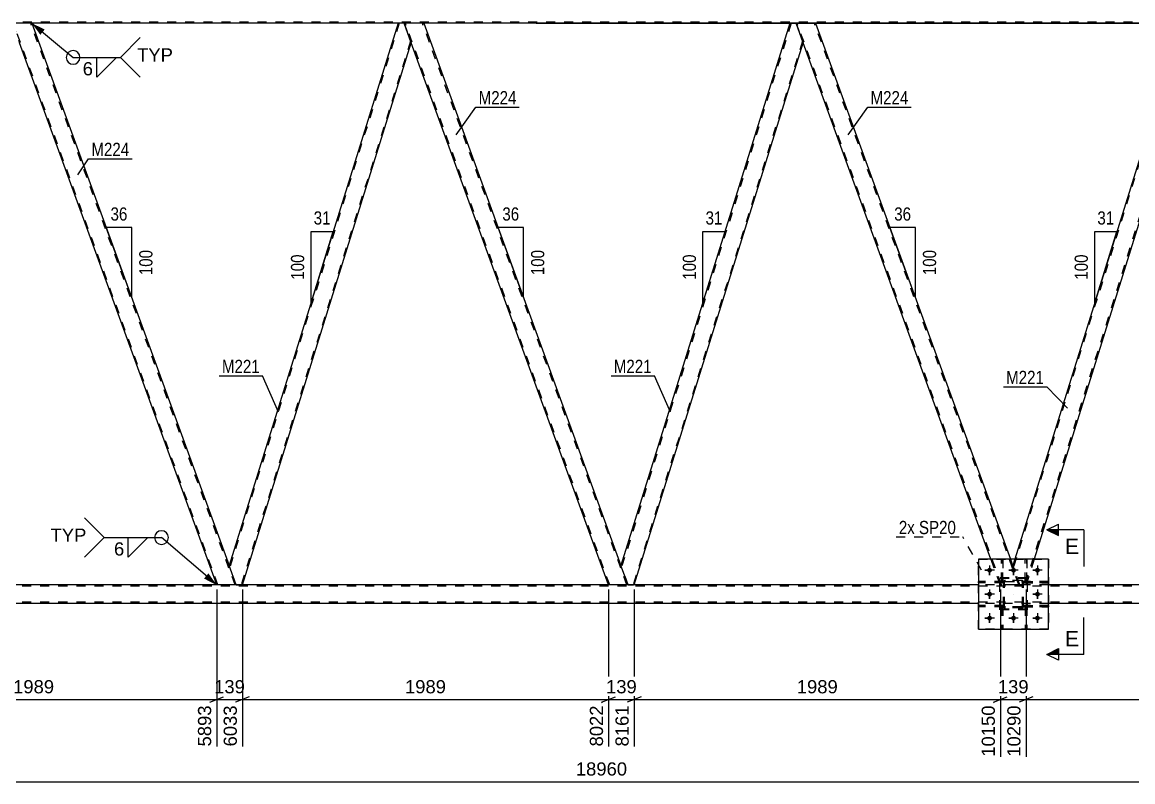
# Model space of a CAD drawing. Header units: millimetres. Extents: x -57 to 784, y -422 to 172.
# Drawn here: x 237.1 to 478.4, y -166.8 to -1.8 of the extents above; entities that cross this region are included whole.
import ezdxf

# ---------------------------------------------------------------- set-up
doc = ezdxf.new("R2010")
doc.units = ezdxf.units.MM
doc.linetypes.add('DXK_LINE_DOT2', pattern=[3.9198, 1.9599, -1.9599])
doc.linetypes.add('DXK_LINE_DOT3', pattern=[5.9187, 2.979, -0.9799, 0.9799, -0.9799])
doc.styles.add('Arial', font='ARIAL.TTF', dxfattribs={"height": 0.2})
doc.styles.add('Arial Narrow', font='ARIALN.TTF', dxfattribs={"height": 0.2})

# ---------------------------------------------------------------- blocks, each defined once
blk = doc.blocks.new('Part-122571766-3544 - 3505')
at = {"color": 7, "linetype": 'DXK_LINE_DOT2'}
for p, q in [((450.3, -123.24), (444.9, -123.24)), ((444.9, -123.24), (444.9, -123.56)), ((450.3, -123.56), (444.9, -123.56)), ((449.7, -123.56), (449.7, -123.24)), ((450.3, -123.56), (450.3, -123.24))]:
    blk.add_line(p, q, dxfattribs=at)
blk = doc.blocks.new('Part-122571766-3508 - 3505')
at = {"color": 7, "linetype": 'DXK_LINE_DOT2'}
for p, q in [((460.1, -123.24), (454.7, -123.24)), ((454.7, -123.24), (454.7, -123.56)), ((454.7, -123.56), (460.1, -123.56)), ((455.3, -123.56), (455.3, -123.24)), ((460.1, -123.56), (460.1, -123.24))]:
    blk.add_line(p, q, dxfattribs=at)
blk = doc.blocks.new('Part-122571766-3509 - 3505')
at = {"color": 7, "linetype": 'DXK_LINE_DOT2'}
for p, q in [((450.59, -123.04), (450.78, -123)), ((450.78, -123), (450.59, -123.04)), ((454.22, -123), (450.78, -123)), ((454.22, -123), (454.4, -123.04)), ((454.4, -123.04), (454.22, -123)), ((450.3, -123.48), (450.33, -123.3)), ((450.33, -123.3), (450.3, -123.48)), ((450.3, -128.52), (450.3, -123.48)), ((450.54, -123.48), (450.55, -123.39)), ((450.54, -128.52), (450.54, -123.48)), ((450.55, -123.39), (450.61, -123.31)), ((450.61, -123.31), (450.68, -123.26)), ((450.68, -123.26), (450.78, -123.24)), ((450.78, -123.24), (454.22, -123.24)), ((454.22, -123.24), (454.31, -123.26)), ((454.31, -123.26), (454.39, -123.31)), ((454.39, -123.31), (454.44, -123.39)), ((454.44, -123.39), (454.46, -123.48)), ((454.46, -128.52), (454.46, -123.48)), ((454.66, -123.3), (454.7, -123.48)), ((454.7, -123.48), (454.66, -123.3)), ((454.7, -128.52), (454.7, -123.48)), ((450.33, -128.7), (450.3, -128.52)), ((450.3, -128.52), (450.33, -128.7)), ((450.55, -128.61), (450.54, -128.52)), ((450.61, -128.69), (450.55, -128.61)), ((450.78, -129), (450.59, -128.96)), ((450.59, -128.96), (450.78, -129)), ((450.68, -128.74), (450.61, -128.69)), ((450.78, -128.76), (450.68, -128.74)), ((454.22, -128.76), (450.78, -128.76)), ((454.22, -129), (450.78, -129)), ((454.31, -128.74), (454.22, -128.76)), ((454.4, -128.96), (454.22, -129)), ((454.22, -129), (454.4, -128.96)), ((454.39, -128.69), (454.31, -128.74)), ((454.44, -128.61), (454.39, -128.69)), ((454.46, -128.52), (454.44, -128.61)), ((454.7, -128.52), (454.66, -128.7)), ((454.66, -128.7), (454.7, -128.52))]:
    blk.add_line(p, q, dxfattribs=at)
at = {"color": 7, "linetype": 'DXK_LINE_DOT3'}
blk.add_line((452.5, -126), (452.5, -126), dxfattribs=at)
at = {"color": 7, "linetype": 'DXK_LINE_DOT2'}
for centre, start, end in [((450.78, -123.48), 112.5, 157.5), ((450.78, -123.48), 112.5, 157.5), ((454.22, -123.48), 22.5, 67.5), ((454.22, -123.48), 22.5, 67.5), ((450.78, -128.52), 202.5, 247.5), ((450.78, -128.52), 202.5, 247.5), ((454.22, -128.52), 292.5, 337.5), ((454.22, -128.52), 292.5, 337.5)]:
    blk.add_arc(centre, 0.48, start, end, dxfattribs=at)
blk = doc.blocks.new('Part-122571766-3510 - 3505')
at = {"color": 7, "linetype": 'DXK_LINE_DOT2'}
for p, q in [((455.37, -128.76), (455.05, -128.76)), ((455.05, -128.76), (455.05, -133.6)), ((455.05, -129.36), (455.37, -129.36)), ((455.37, -128.76), (455.37, -133.6)), ((455.05, -133.6), (455.37, -133.6))]:
    blk.add_line(p, q, dxfattribs=at)
blk = doc.blocks.new('Part-122571766-3586 - 3505')
at = {"color": 7, "linetype": 'DXK_LINE_DOT2'}
for p, q in [((444.9, -133.6), (444.9, -118.4)), ((444.9, -118.4), (460.1, -118.4)), ((460.1, -118.4), (460.1, -133.6)), ((460.1, -133.6), (444.9, -133.6))]:
    blk.add_line(p, q, dxfattribs=at)
blk = doc.blocks.new('Part-122571766-3511 - 3505')
at = {"color": 7, "linetype": 'DXK_LINE_DOT2'}
for p, q in [((450.17, -128.76), (449.85, -128.76)), ((449.85, -128.76), (449.85, -133.6)), ((449.85, -129.36), (450.17, -129.36)), ((450.17, -128.76), (450.17, -133.6)), ((449.85, -133.6), (450.17, -133.6))]:
    blk.add_line(p, q, dxfattribs=at)
blk = doc.blocks.new('Part-122571766-3528 - 3505')
at = {"color": 7, "linetype": 'DXK_LINE_DOT2'}
for p, q in [((455.05, -123.24), (455.05, -118.4)), ((455.05, -118.4), (455.37, -118.4)), ((455.37, -118.4), (455.37, -123.24)), ((455.05, -122.64), (455.37, -122.64)), ((455.37, -123.24), (455.05, -123.24))]:
    blk.add_line(p, q, dxfattribs=at)
blk = doc.blocks.new('Part-122571766-3673 - 3505')
at = {"color": 7, "linetype": 'DXK_LINE_DOT2'}
for p, q in [((450.59, -123.04), (450.78, -123)), ((450.78, -123), (450.59, -123.04)), ((454.22, -123), (450.78, -123)), ((454.22, -123), (454.4, -123.04)), ((454.4, -123.04), (454.22, -123)), ((450.3, -123.48), (450.33, -123.3)), ((450.33, -123.3), (450.3, -123.48)), ((450.3, -128.52), (450.3, -123.48)), ((450.54, -123.48), (450.55, -123.39)), ((450.54, -128.52), (450.54, -123.48)), ((450.55, -123.39), (450.61, -123.31)), ((450.61, -123.31), (450.68, -123.26)), ((450.68, -123.26), (450.78, -123.24)), ((450.78, -123.24), (454.22, -123.24)), ((454.22, -123.24), (454.31, -123.26)), ((454.31, -123.26), (454.39, -123.31)), ((454.39, -123.31), (454.44, -123.39)), ((454.44, -123.39), (454.46, -123.48)), ((454.46, -128.52), (454.46, -123.48)), ((454.66, -123.3), (454.7, -123.48)), ((454.7, -123.48), (454.66, -123.3)), ((454.7, -128.52), (454.7, -123.48)), ((450.33, -128.7), (450.3, -128.52)), ((450.3, -128.52), (450.33, -128.7)), ((450.55, -128.61), (450.54, -128.52)), ((450.61, -128.69), (450.55, -128.61)), ((450.78, -129), (450.59, -128.96)), ((450.59, -128.96), (450.78, -129)), ((450.68, -128.74), (450.61, -128.69)), ((450.78, -128.76), (450.68, -128.74)), ((454.22, -128.76), (450.78, -128.76)), ((454.22, -129), (450.78, -129)), ((454.31, -128.74), (454.22, -128.76)), ((454.4, -128.96), (454.22, -129)), ((454.22, -129), (454.4, -128.96)), ((454.39, -128.69), (454.31, -128.74)), ((454.44, -128.61), (454.39, -128.69)), ((454.46, -128.52), (454.44, -128.61)), ((454.7, -128.52), (454.66, -128.7)), ((454.66, -128.7), (454.7, -128.52))]:
    blk.add_line(p, q, dxfattribs=at)
at = {"color": 7, "linetype": 'DXK_LINE_DOT3'}
blk.add_line((452.5, -126), (452.5, -126), dxfattribs=at)
at = {"color": 7, "linetype": 'DXK_LINE_DOT2'}
for centre, start, end in [((450.78, -123.48), 112.5, 157.5), ((450.78, -123.48), 112.5, 157.5), ((454.22, -123.48), 22.5, 67.5), ((454.22, -123.48), 22.5, 67.5), ((450.78, -128.52), 202.5, 247.5), ((450.78, -128.52), 202.5, 247.5), ((454.22, -128.52), 292.5, 337.5), ((454.22, -128.52), 292.5, 337.5)]:
    blk.add_arc(centre, 0.48, start, end, dxfattribs=at)
blk = doc.blocks.new('Part-122571766-3529 - 3505')
at = {"color": 7, "linetype": 'DXK_LINE_DOT2'}
for p, q in [((449.85, -123.24), (449.85, -118.4)), ((449.85, -118.4), (450.17, -118.4)), ((450.17, -118.4), (450.17, -123.24)), ((449.85, -122.64), (450.17, -122.64)), ((450.17, -123.24), (449.85, -123.24))]:
    blk.add_line(p, q, dxfattribs=at)
blk = doc.blocks.new('Part-122571766-3530 - 3505')
at = {"color": 7, "linetype": 'DXK_LINE_DOT2'}
for p, q in [((450.3, -128.44), (444.9, -128.44)), ((444.9, -128.44), (444.9, -128.76)), ((450.3, -128.76), (444.9, -128.76)), ((449.7, -128.76), (449.7, -128.44)), ((450.3, -128.76), (450.3, -128.44))]:
    blk.add_line(p, q, dxfattribs=at)
blk = doc.blocks.new('Part-122571766-3677 - 3505')
at = {"color": 7, "linetype": 'DXK_LINE_DOT2'}
for p, q in [((454.7, -128.76), (454.7, -128.44)), ((454.7, -128.44), (460.1, -128.44)), ((460.1, -128.76), (454.7, -128.76)), ((455.3, -128.76), (455.3, -128.44)), ((460.1, -128.44), (460.1, -128.76))]:
    blk.add_line(p, q, dxfattribs=at)
blk = doc.blocks.new('Part-122571766-3533 - 3505')
at = {"color": 7, "linetype": 'DXK_LINE_DOT2'}
for p, q in [((460.1, -128.44), (454.7, -128.44)), ((454.7, -128.44), (454.7, -128.76)), ((454.7, -128.76), (460.1, -128.76)), ((455.3, -128.76), (455.3, -128.44)), ((460.1, -128.76), (460.1, -128.44))]:
    blk.add_line(p, q, dxfattribs=at)
blk = doc.blocks.new('Part-122571766-3539 - 3505')
at = {"color": 7, "linetype": 'DXK_LINE_DOT2'}
for p, q in [((450.3, -128.44), (444.9, -128.44)), ((444.9, -128.76), (444.9, -128.44)), ((450.3, -128.76), (444.9, -128.76)), ((449.7, -128.76), (449.7, -128.44)), ((450.3, -128.44), (450.3, -128.76))]:
    blk.add_line(p, q, dxfattribs=at)
blk = doc.blocks.new('Part-122571766-3602 - 3505')
at = {"color": 7, "linetype": 'DXK_LINE_DOT2'}
for p, q in [((455.5, -122.6), (449.5, -122.6)), ((449.5, -129.4), (449.5, -122.6)), ((455.5, -129.4), (455.5, -122.6)), ((455.5, -129.4), (449.5, -129.4))]:
    blk.add_line(p, q, dxfattribs=at)
blk = doc.blocks.new('Part-122571766-3979 - 3505')
at = {"color": 7, "linetype": 'DXK_LINE_DOT2'}
for p, q in [((717.3, -124.24), (43.63, -124.24)), ((284.95, -124), (279.37, -124)), ((370.08, -124), (364.51, -124)), ((460.1, -124), (444.9, -124)), ((717.3, -127.76), (43.63, -127.76)), ((460.1, -128), (444.9, -128))]:
    blk.add_line(p, q, dxfattribs=at)
at = {"color": 2, "linetype": 'Continuous'}
for p, q in [((279.37, -124), (204.69, -124)), ((364.51, -124), (284.95, -124)), ((444.9, -124), (370.08, -124)), ((534.77, -124), (460.1, -124)), ((444.9, -128), (204.69, -128)), ((615.16, -128), (460.1, -128))]:
    blk.add_line(p, q, dxfattribs=at)
blk = doc.blocks.new('Part-122571766-3667 - 3505')
at = {"color": 2, "linetype": 'Continuous'}
for p, q in [((409.49, -2), (405.24, -2)), ((409.49, -2), (451.86, -118.4)), ((447.6, -118.4), (406.78, -6.25))]:
    blk.add_line(p, q, dxfattribs=at)
at = {"color": 7, "linetype": 'DXK_LINE_DOT2'}
for p, q in [((405.24, -2), (406.78, -6.25)), ((449.89, -124), (405.49, -2)), ((405.49, -2), (405.51, -2)), ((453.64, -124), (409.24, -2)), ((449.64, -124), (447.6, -118.4)), ((453.9, -124), (451.86, -118.4)), ((453.9, -124), (449.64, -124))]:
    blk.add_line(p, q, dxfattribs=at)
blk = doc.blocks.new('Part-122571766-3603 - 3505')
at = {"color": 7, "linetype": 'DXK_LINE_DOT2'}
for p, q in [((455.5, -122.46), (449.5, -122.46)), ((449.5, -129.26), (449.5, -122.46)), ((455.5, -129.26), (455.5, -122.46)), ((455.5, -129.26), (449.5, -129.26))]:
    blk.add_line(p, q, dxfattribs=at)
blk = doc.blocks.new('Part-122571766-3555 - 3505')
at = {"color": 2, "linetype": 'Continuous'}
for p, q in [((444.9, -118.4), (444.9, -133.6)), ((460.1, -118.4), (444.9, -118.4)), ((460.1, -133.6), (460.1, -118.4)), ((444.9, -133.6), (460.1, -133.6))]:
    blk.add_line(p, q, dxfattribs=at)
blk = doc.blocks.new('Part-122571766-3662 - 3505')
at = {"color": 2, "linetype": 'Continuous'}
for p, q in [((239.22, -2), (234.97, -2)), ((239.22, -2), (282.08, -119.75)), ((279.37, -124), (236.51, -6.25)), ((283.59, -124), (279.37, -124)), ((283.63, -124), (283.59, -124))]:
    blk.add_line(p, q, dxfattribs=at)
at = {"color": 7, "linetype": 'DXK_LINE_DOT2'}
for p, q in [((234.97, -2), (236.51, -6.25)), ((279.63, -124), (235.22, -2)), ((235.22, -2), (235.24, -2)), ((283.37, -124), (238.97, -2)), ((283.63, -124), (282.08, -119.75)), ((279.63, -124), (279.65, -124))]:
    blk.add_line(p, q, dxfattribs=at)
blk = doc.blocks.new('Part-122571766-3674 - 3505')
at = {"color": 7, "linetype": 'DXK_LINE_DOT2'}
for p, q in [((455.05, -128.76), (455.37, -128.76)), ((455.05, -128.76), (455.05, -133.6)), ((455.05, -129.36), (455.37, -129.36)), ((455.37, -128.76), (455.37, -133.6)), ((455.37, -133.6), (455.05, -133.6))]:
    blk.add_line(p, q, dxfattribs=at)
blk = doc.blocks.new('Part-122571766-3676 - 3505')
at = {"color": 7, "linetype": 'DXK_LINE_DOT2'}
for p, q in [((450.3, -123.24), (444.9, -123.24)), ((444.9, -123.56), (444.9, -123.24)), ((450.3, -123.56), (444.9, -123.56)), ((449.7, -123.56), (449.7, -123.24)), ((450.3, -123.24), (450.3, -123.56))]:
    blk.add_line(p, q, dxfattribs=at)
blk = doc.blocks.new('Part-122571766-3678 - 3505')
at = {"color": 7, "linetype": 'DXK_LINE_DOT2'}
for p, q in [((454.7, -123.56), (454.7, -123.24)), ((454.7, -123.24), (460.1, -123.24)), ((460.1, -123.56), (454.7, -123.56)), ((455.3, -123.56), (455.3, -123.24)), ((460.1, -123.24), (460.1, -123.56))]:
    blk.add_line(p, q, dxfattribs=at)
blk = doc.blocks.new('Part-122571766-3681 - 3505')
at = {"color": 7, "linetype": 'DXK_LINE_DOT2'}
for p, q in [((449.85, -128.76), (450.17, -128.76)), ((449.85, -128.76), (449.85, -133.6)), ((449.85, -129.36), (450.17, -129.36)), ((450.17, -128.76), (450.17, -133.6)), ((450.17, -133.6), (449.85, -133.6))]:
    blk.add_line(p, q, dxfattribs=at)
blk = doc.blocks.new('Part-122571766-3827 - 3505')
at = {"color": 2, "linetype": 'Continuous'}
for p, q in [((403.92, -2), (367.21, -119.75)), ((405.24, -2), (403.92, -2)), ((406.78, -6.25), (405.24, -2)), ((370.08, -124), (406.78, -6.25)), ((368.76, -124), (367.21, -119.75)), ((368.76, -124), (369.58, -124)), ((370.04, -124), (369.58, -124)), ((370.04, -124), (370.08, -124))]:
    blk.add_line(p, q, dxfattribs=at)
at = {"color": 7, "linetype": 'DXK_LINE_DOT2'}
for p, q in [((404.17, -2), (367.35, -120.12)), ((406.65, -5.88), (369.83, -124)), ((369.58, -124), (369.93, -124))]:
    blk.add_line(p, q, dxfattribs=at)
blk = doc.blocks.new('Part-122571766-3832 - 3505')
at = {"color": 7, "linetype": 'DXK_LINE_DOT2'}
for p, q in [((489.3, -2), (452.48, -120.12)), ((491.78, -5.88), (454.96, -124)), ((452.77, -118.4), (452.35, -119.75)), ((453.9, -124), (452.35, -119.75)), ((456.96, -118.4), (455.21, -124)), ((455.21, -124), (453.9, -124))]:
    blk.add_line(p, q, dxfattribs=at)
at = {"color": 2, "linetype": 'Continuous'}
for p, q in [((489.05, -2), (452.77, -118.4)), ((490.37, -2), (489.05, -2)), ((491.92, -6.25), (490.37, -2)), ((491.92, -6.25), (456.96, -118.4))]:
    blk.add_line(p, q, dxfattribs=at)
blk = doc.blocks.new('Part-122571766-3837 - 3505')
at = {"color": 2, "linetype": 'Continuous'}
for p, q in [((455.05, -118.4), (455.05, -118.4)), ((455.37, -118.4), (455.05, -118.4)), ((455.37, -118.4), (455.37, -118.4))]:
    blk.add_line(p, q, dxfattribs=at)
at = {"color": 7, "linetype": 'DXK_LINE_DOT2'}
for p, q in [((455.05, -123.24), (455.05, -118.4)), ((455.37, -123.24), (455.37, -118.4)), ((455.05, -122.64), (455.37, -122.64)), ((455.37, -123.24), (455.05, -123.24))]:
    blk.add_line(p, q, dxfattribs=at)
blk = doc.blocks.new('Part-122571766-3838 - 3505')
at = {"color": 2, "linetype": 'Continuous'}
for p, q in [((449.85, -118.4), (449.85, -118.4)), ((450.17, -118.4), (449.85, -118.4)), ((450.17, -118.4), (450.17, -118.4))]:
    blk.add_line(p, q, dxfattribs=at)
at = {"color": 7, "linetype": 'DXK_LINE_DOT2'}
for p, q in [((449.85, -123.24), (449.85, -118.4)), ((450.17, -123.24), (450.17, -118.4)), ((449.85, -122.64), (450.17, -122.64)), ((450.17, -123.24), (449.85, -123.24))]:
    blk.add_line(p, q, dxfattribs=at)
blk = doc.blocks.new('Part-122571766-3859 - 3505')
at = {"color": 2, "linetype": 'Continuous'}
for p, q in [((318.78, -2), (282.08, -119.75)), ((320.1, -2), (318.78, -2)), ((321.65, -6.25), (320.1, -2)), ((284.95, -124), (321.65, -6.25)), ((283.63, -124), (282.08, -119.75)), ((283.63, -124), (284.44, -124)), ((284.91, -124), (284.44, -124)), ((284.91, -124), (284.95, -124))]:
    blk.add_line(p, q, dxfattribs=at)
at = {"color": 7, "linetype": 'DXK_LINE_DOT2'}
for p, q in [((319.03, -2), (282.22, -120.12)), ((321.51, -5.88), (284.69, -124)), ((284.44, -124), (284.8, -124))]:
    blk.add_line(p, q, dxfattribs=at)
blk = doc.blocks.new('Part-122571766-3864 - 3505')
at = {"color": 2, "linetype": 'Continuous'}
for p, q in [((324.36, -2), (320.1, -2)), ((324.36, -2), (367.21, -119.75)), ((364.51, -124), (321.65, -6.25)), ((368.72, -124), (364.51, -124)), ((368.76, -124), (368.72, -124))]:
    blk.add_line(p, q, dxfattribs=at)
at = {"color": 7, "linetype": 'DXK_LINE_DOT2'}
for p, q in [((320.1, -2), (321.65, -6.25)), ((364.76, -124), (320.36, -2)), ((320.36, -2), (320.38, -2)), ((368.51, -124), (324.1, -2)), ((368.76, -124), (367.21, -119.75)), ((364.76, -124), (364.78, -124))]:
    blk.add_line(p, q, dxfattribs=at)
blk = doc.blocks.new('Part-122571766-3974 - 3505')
at = {"color": 7, "linetype": 'DXK_LINE_DOT2'}
for p, q in [((697.85, -1.76), (33.83, -1.76)), ((669.31, -2), (64.7, -2)), ((239.22, -2), (233.65, -2)), ((324.36, -2), (318.78, -2)), ((409.49, -2), (403.92, -2))]:
    blk.add_line(p, q, dxfattribs=at)
at = {"color": 2, "linetype": 'Continuous'}
for p, q in [((318.78, -2), (239.22, -2)), ((403.92, -2), (324.36, -2)), ((489.05, -2), (409.49, -2))]:
    blk.add_line(p, q, dxfattribs=at)
blk = doc.blocks.new('Bolt-122571766-3986 - 3505')
at = {"color": 1, "linetype": 'Continuous'}
for p, q in [((447.3, -119.76), (447.3, -120.45)), ((452.5, -119.76), (452.5, -120.45)), ((457.7, -119.76), (457.7, -120.45)), ((446.26, -120.8), (446.95, -120.8)), ((447.3, -121.84), (447.3, -121.15)), ((448.34, -120.8), (447.64, -120.8)), ((451.46, -120.8), (452.15, -120.8)), ((452.5, -121.84), (452.5, -121.15)), ((453.54, -120.8), (452.84, -120.8)), ((456.66, -120.8), (457.35, -120.8)), ((457.7, -121.84), (457.7, -121.15)), ((458.74, -120.8), (458.04, -120.8)), ((447.3, -124.96), (447.3, -125.65)), ((457.7, -124.96), (457.7, -125.65)), ((446.26, -126), (446.95, -126)), ((447.3, -127.04), (447.3, -126.35)), ((448.34, -126), (447.64, -126)), ((456.66, -126), (457.35, -126)), ((457.7, -127.04), (457.7, -126.35)), ((458.74, -126), (458.04, -126)), ((447.3, -130.16), (447.3, -130.85)), ((452.5, -130.16), (452.5, -130.85)), ((457.7, -130.16), (457.7, -130.85)), ((446.26, -131.2), (446.95, -131.2)), ((447.3, -132.24), (447.3, -131.55)), ((448.34, -131.2), (447.64, -131.2)), ((451.46, -131.2), (452.15, -131.2)), ((452.5, -132.24), (452.5, -131.55)), ((453.54, -131.2), (452.84, -131.2)), ((456.66, -131.2), (457.35, -131.2)), ((457.7, -132.24), (457.7, -131.55)), ((458.74, -131.2), (458.04, -131.2))]:
    blk.add_line(p, q, dxfattribs=at)
blk = doc.blocks.new('Bolt-122571766-4055 - 3505')
at = {"linetype": 'Continuous'}
for points in [[(447.82, -120.8, -1), (446.78, -120.8, -1)], [(453.02, -120.8, -1), (451.98, -120.8, -1)], [(458.22, -120.8, -1), (457.18, -120.8, -1)], [(447.82, -126, -1), (446.78, -126, -1)], [(458.22, -126, -1), (457.18, -126, -1)], [(447.82, -131.2, -1), (446.78, -131.2, -1)], [(453.02, -131.2, -1), (451.98, -131.2, -1)], [(458.22, -131.2, -1), (457.18, -131.2, -1)]]:
    blk.add_hatch(color=1, dxfattribs=at).paths.add_polyline_path(points)
at = {"color": 1, "linetype": 'Continuous'}
for p, q in [((447.3, -119.76), (447.3, -121.84)), ((452.5, -119.76), (452.5, -121.84)), ((457.7, -119.76), (457.7, -121.84)), ((448.34, -120.8), (446.26, -120.8)), ((453.54, -120.8), (451.46, -120.8)), ((458.74, -120.8), (456.66, -120.8)), ((447.3, -124.96), (447.3, -127.04)), ((457.7, -124.96), (457.7, -127.04)), ((448.34, -126), (446.26, -126)), ((458.74, -126), (456.66, -126)), ((447.3, -130.16), (447.3, -132.24)), ((452.5, -130.16), (452.5, -132.24)), ((457.7, -130.16), (457.7, -132.24)), ((448.34, -131.2), (446.26, -131.2)), ((453.54, -131.2), (451.46, -131.2)), ((458.74, -131.2), (456.66, -131.2))]:
    blk.add_line(p, q, dxfattribs=at)
blk = doc.blocks.new('AngleDimension-122571766-4146 - 3505')
at = {"color": 7, "linetype": 'Continuous'}
for p, q in [((429.12, -55.93), (425.64, -46.35)), ((431.18, -46.35), (425.64, -46.35)), ((431.18, -61.58), (425.64, -46.35)), ((431.18, -61.58), (431.18, -46.35))]:
    blk.add_line(p, q, dxfattribs=at)
at = {"color": 0}
for points in [[(430.83, -45.45), (430.83, -41.25), (425.98, -41.25), (425.98, -45.45)], [(436.28, -50.62), (432.08, -50.62), (432.08, -57.31), (436.28, -57.31)]]:
    blk.add_wipeout(points, dxfattribs=at)
at = {"color": 3, "style": 'Arial Narrow'}
blk.add_text('36', height=2.863, dxfattribs=at).set_placement((426.58, -44.85))
blk.add_text('100', height=2.863, rotation=90.0002, dxfattribs=at).set_placement((435.68, -56.71))
blk = doc.blocks.new('StraightDimension-122571766-4984 - 3505')
at = {"color": 7, "linetype": 'Continuous'}
for p, q in [((279.37, -125), (279.37, -159.08)), ((284.95, -125), (284.95, -159.08)), ((277.87, -149.49), (280.87, -148.29)), ((279.37, -148.89), (284.95, -148.89)), ((286.45, -148.29), (283.45, -149.49))]:
    blk.add_line(p, q, dxfattribs=at)
at = {"color": 0}
blk.add_wipeout([(286.09, -148.14), (286.09, -143.94), (278.22, -143.94), (278.22, -148.14)], dxfattribs=at)
at = {"color": 0, "linetype": 'Continuous'}
blk.add_wipeout([(284.35, -149.59), (280.15, -149.59), (280.15, -159.68), (284.35, -159.68)], dxfattribs=at)
at = {"color": 3, "style": 'Arial'}
blk.add_text('139', height=2.865, dxfattribs=at).set_placement((278.82, -147.54))
at = {"color": 3, "linetype": 'Continuous', "style": 'Arial'}
blk.add_text('6033', height=2.865, rotation=90.0002, dxfattribs=at).set_placement((283.75, -159.08))
blk = doc.blocks.new('StraightDimension-122571766-5076 - 3505')
at = {"color": 7, "linetype": 'Continuous'}
for p, q in [((284.95, -125), (284.95, -159.08)), ((364.51, -125), (364.51, -159.08)), ((286.45, -148.29), (283.45, -149.49)), ((284.95, -148.89), (364.51, -148.89)), ((363.01, -149.49), (366.01, -148.29))]:
    blk.add_line(p, q, dxfattribs=at)
at = {"color": 0}
blk.add_wipeout([(329.77, -148.14), (329.77, -143.94), (319.68, -143.94), (319.68, -148.14)], dxfattribs=at)
at = {"color": 0, "linetype": 'Continuous'}
blk.add_wipeout([(363.91, -149.59), (359.71, -149.59), (359.71, -159.68), (363.91, -159.68)], dxfattribs=at)
at = {"color": 3, "style": 'Arial'}
blk.add_text('1989', height=2.865, dxfattribs=at).set_placement((320.28, -147.54))
at = {"color": 3, "linetype": 'Continuous', "style": 'Arial'}
blk.add_text('8022', height=2.865, rotation=90.0002, dxfattribs=at).set_placement((363.31, -159.08))
blk = doc.blocks.new('StraightDimension-122571766-5112 - 3505')
at = {"color": 7, "linetype": 'Continuous'}
for p, q in [((370.08, -125), (370.08, -159.08)), ((449.64, -125), (449.64, -161.31)), ((371.58, -148.29), (368.58, -149.49)), ((370.08, -148.89), (449.64, -148.89)), ((448.14, -149.49), (451.14, -148.29))]:
    blk.add_line(p, q, dxfattribs=at)
at = {"color": 0}
blk.add_wipeout([(414.91, -148.14), (414.91, -143.94), (404.81, -143.94), (404.81, -148.14)], dxfattribs=at)
at = {"color": 0, "linetype": 'Continuous'}
blk.add_wipeout([(449.04, -149.59), (444.84, -149.59), (444.84, -161.91), (449.04, -161.91)], dxfattribs=at)
at = {"color": 3, "style": 'Arial'}
blk.add_text('1989', height=2.865, dxfattribs=at).set_placement((405.41, -147.54))
at = {"color": 3, "linetype": 'Continuous', "style": 'Arial'}
blk.add_text('10150', height=2.865, rotation=90.0002, dxfattribs=at).set_placement((448.44, -161.31))
blk = doc.blocks.new('StraightDimension-122571766-5144 - 3505')
at = {"color": 7, "linetype": 'Continuous'}
for p, q in [((455.21, -125), (455.21, -161.31)), ((534.77, -125), (534.77, -161.31)), ((456.71, -148.29), (453.71, -149.49)), ((455.21, -148.89), (534.77, -148.89)), ((533.27, -149.49), (536.27, -148.29))]:
    blk.add_line(p, q, dxfattribs=at)
at = {"color": 0}
blk.add_wipeout([(500.04, -148.14), (500.04, -143.94), (489.95, -143.94), (489.95, -148.14)], dxfattribs=at)
at = {"color": 0, "linetype": 'Continuous'}
blk.add_wipeout([(534.17, -149.59), (529.97, -149.59), (529.97, -161.91), (534.17, -161.91)], dxfattribs=at)
at = {"color": 3, "style": 'Arial'}
blk.add_text('1989', height=2.865, dxfattribs=at).set_placement((490.55, -147.54))
at = {"color": 3, "linetype": 'Continuous', "style": 'Arial'}
blk.add_text('12279', height=2.865, rotation=90.0002, dxfattribs=at).set_placement((533.57, -161.31))
blk = doc.blocks.new('StraightDimension-122571766-4899 - 3505')
at = {"color": 7, "linetype": 'Continuous'}
blk.add_line((-0.64, -166.75), (726.56, -166.75), dxfattribs=at)
at = {"color": 0}
blk.add_wipeout([(369.12, -166), (369.12, -161.8), (356.8, -161.8), (356.8, -166)], dxfattribs=at)
at = {"color": 3, "style": 'Arial'}
blk.add_text('18960', height=2.865, dxfattribs=at).set_placement((357.4, -165.4))
blk = doc.blocks.new('StraightDimension-122571766-5004 - 3505')
at = {"color": 7, "linetype": 'Continuous'}
for p, q in [((199.81, -125), (199.81, -159.08)), ((279.37, -125), (279.37, -159.08)), ((201.31, -148.29), (198.31, -149.49)), ((199.81, -148.89), (279.37, -148.89)), ((277.87, -149.49), (280.87, -148.29))]:
    blk.add_line(p, q, dxfattribs=at)
at = {"color": 0}
blk.add_wipeout([(244.64, -148.14), (244.64, -143.94), (234.54, -143.94), (234.54, -148.14)], dxfattribs=at)
at = {"color": 0, "linetype": 'Continuous'}
blk.add_wipeout([(278.77, -149.59), (274.57, -149.59), (274.57, -159.68), (278.77, -159.68)], dxfattribs=at)
at = {"color": 3, "style": 'Arial'}
blk.add_text('1989', height=2.865, dxfattribs=at).set_placement((235.14, -147.54))
at = {"color": 3, "linetype": 'Continuous', "style": 'Arial'}
blk.add_text('5893', height=2.865, rotation=90.0002, dxfattribs=at).set_placement((278.17, -159.08))
blk = doc.blocks.new('AngleDimension-122571766-4174 - 3505')
at = {"color": 7, "linetype": 'Continuous'}
for p, q in [((343.99, -55.93), (340.5, -46.35)), ((346.04, -46.35), (340.5, -46.35)), ((346.04, -61.58), (340.5, -46.35)), ((346.04, -61.58), (346.04, -46.35))]:
    blk.add_line(p, q, dxfattribs=at)
at = {"color": 0}
for points in [[(345.7, -45.45), (345.7, -41.25), (340.84, -41.25), (340.84, -45.45)], [(351.14, -50.62), (346.94, -50.62), (346.94, -57.31), (351.14, -57.31)]]:
    blk.add_wipeout(points, dxfattribs=at)
at = {"color": 3, "style": 'Arial Narrow'}
blk.add_text('36', height=2.863, dxfattribs=at).set_placement((341.44, -44.85))
blk.add_text('100', height=2.863, rotation=90.0002, dxfattribs=at).set_placement((350.54, -56.71))
blk = doc.blocks.new('AngleDimension-122571766-4272 - 3505')
at = {"color": 7, "linetype": 'Continuous'}
for p, q in [((258.85, -55.93), (255.37, -46.35)), ((260.91, -46.35), (255.37, -46.35)), ((260.91, -61.58), (255.37, -46.35)), ((260.91, -61.58), (260.91, -46.35))]:
    blk.add_line(p, q, dxfattribs=at)
at = {"color": 0}
for points in [[(260.57, -45.45), (260.57, -41.25), (255.71, -41.25), (255.71, -45.45)], [(266.01, -50.62), (261.81, -50.62), (261.81, -57.31), (266.01, -57.31)]]:
    blk.add_wipeout(points, dxfattribs=at)
at = {"color": 3, "style": 'Arial Narrow'}
blk.add_text('36', height=2.863, dxfattribs=at).set_placement((256.31, -44.85))
blk.add_text('100', height=2.863, rotation=90.0002, dxfattribs=at).set_placement((265.41, -56.71))
blk = doc.blocks.new('StraightDimension-122571766-4402 - 3505')
at = {"color": 7, "linetype": 'Continuous'}
blk.add_line((348.81, -2), (664.53, -2), dxfattribs=at)
blk = doc.blocks.new('StraightDimension-122571766-5096 - 3505')
at = {"color": 7, "linetype": 'Continuous'}
for p, q in [((364.51, -125), (364.51, -159.08)), ((370.08, -125), (370.08, -159.08)), ((363.01, -149.49), (366.01, -148.29)), ((364.51, -148.89), (370.08, -148.89)), ((371.58, -148.29), (368.58, -149.49))]:
    blk.add_line(p, q, dxfattribs=at)
at = {"color": 0}
blk.add_wipeout([(371.23, -148.14), (371.23, -143.94), (363.36, -143.94), (363.36, -148.14)], dxfattribs=at)
at = {"color": 0, "linetype": 'Continuous'}
blk.add_wipeout([(369.48, -149.59), (365.28, -149.59), (365.28, -159.68), (369.48, -159.68)], dxfattribs=at)
at = {"color": 3, "style": 'Arial'}
blk.add_text('139', height=2.865, dxfattribs=at).set_placement((363.96, -147.54))
at = {"color": 3, "linetype": 'Continuous', "style": 'Arial'}
blk.add_text('8161', height=2.865, rotation=90.0002, dxfattribs=at).set_placement((368.88, -159.08))
blk = doc.blocks.new('StraightDimension-122571766-5128 - 3505')
at = {"color": 7, "linetype": 'Continuous'}
for p, q in [((449.64, -125), (449.64, -161.31)), ((455.21, -125), (455.21, -161.31)), ((448.14, -149.49), (451.14, -148.29)), ((449.64, -148.89), (455.21, -148.89)), ((456.71, -148.29), (453.71, -149.49))]:
    blk.add_line(p, q, dxfattribs=at)
at = {"color": 0}
blk.add_wipeout([(456.36, -148.14), (456.36, -143.94), (448.49, -143.94), (448.49, -148.14)], dxfattribs=at)
at = {"color": 0, "linetype": 'Continuous'}
blk.add_wipeout([(454.61, -149.59), (450.41, -149.59), (450.41, -161.91), (454.61, -161.91)], dxfattribs=at)
at = {"color": 3, "style": 'Arial'}
blk.add_text('139', height=2.865, dxfattribs=at).set_placement((449.09, -147.54))
at = {"color": 3, "linetype": 'Continuous', "style": 'Arial'}
blk.add_text('10290', height=2.865, rotation=90.0002, dxfattribs=at).set_placement((454.01, -161.31))
blk = doc.blocks.new('AngleDimension-122571766-11356 - 3505')
at = {"color": 7, "linetype": 'Continuous'}
for p, q in [((299.87, -47.21), (304.69, -47.21)), ((299.87, -62.68), (304.69, -47.21)), ((299.87, -62.68), (299.87, -47.21)), ((300.08, -61.99), (299.87, -62.68))]:
    blk.add_line(p, q, dxfattribs=at)
at = {"color": 0}
for points in [[(304.71, -46.31), (304.71, -42.11), (299.85, -42.11), (299.85, -46.31)], [(298.97, -51.6), (294.77, -51.6), (294.77, -58.29), (298.97, -58.29)]]:
    blk.add_wipeout(points, dxfattribs=at)
at = {"color": 3, "style": 'Arial Narrow'}
blk.add_text('31', height=2.863, dxfattribs=at).set_placement((300.45, -45.71))
blk.add_text('100', height=2.863, rotation=90.0002, dxfattribs=at).set_placement((298.37, -57.69))
blk = doc.blocks.new('AngleDimension-122571766-11370 - 3505')
at = {"color": 7, "linetype": 'Continuous'}
for p, q in [((385, -47.21), (389.83, -47.21)), ((385, -62.68), (389.83, -47.21)), ((385, -62.68), (385, -47.21)), ((385.22, -61.99), (385, -62.68))]:
    blk.add_line(p, q, dxfattribs=at)
at = {"color": 0}
for points in [[(389.84, -46.31), (389.84, -42.11), (384.99, -42.11), (384.99, -46.31)], [(384.1, -51.6), (379.9, -51.6), (379.9, -58.29), (384.1, -58.29)]]:
    blk.add_wipeout(points, dxfattribs=at)
at = {"color": 3, "style": 'Arial Narrow'}
blk.add_text('31', height=2.863, dxfattribs=at).set_placement((385.59, -45.71))
blk.add_text('100', height=2.863, rotation=90.0002, dxfattribs=at).set_placement((383.5, -57.69))
blk = doc.blocks.new('AngleDimension-122571766-11384 - 3505')
at = {"color": 7, "linetype": 'Continuous'}
for p, q in [((470.14, -47.21), (474.96, -47.21)), ((470.14, -62.68), (474.96, -47.21)), ((470.14, -62.68), (470.14, -47.21)), ((470.35, -61.99), (470.14, -62.68))]:
    blk.add_line(p, q, dxfattribs=at)
at = {"color": 0}
for points in [[(474.98, -46.31), (474.98, -42.11), (470.12, -42.11), (470.12, -46.31)], [(469.24, -51.6), (465.04, -51.6), (465.04, -58.29), (469.24, -58.29)]]:
    blk.add_wipeout(points, dxfattribs=at)
at = {"color": 3, "style": 'Arial Narrow'}
blk.add_text('31', height=2.863, dxfattribs=at).set_placement((470.72, -45.71))
blk.add_text('100', height=2.863, rotation=90.0002, dxfattribs=at).set_placement((468.64, -57.69))
blk = doc.blocks.new('Mark-122571766-3663 - 3505')
at = {"color": 0}
blk.add_wipeout([(429.65, -19.59), (429.65, -16.59), (421.43, -16.59), (421.43, -19.59)], dxfattribs=at)
blk.add_wipeout([(429.65, -19.59), (429.65, -16.59), (421.43, -16.59), (421.43, -19.59)], dxfattribs=at)
at = {"color": 30, "linetype": 'Continuous'}
for p, q in [((416.56, -26.25), (420.83, -20.19)), ((420.83, -20.19), (430.25, -20.19))]:
    blk.add_line(p, q, dxfattribs=at)
at = {"color": 3, "style": 'Arial Narrow'}
blk.add_text('M224', height=2.863, dxfattribs=at).set_placement((421.43, -19.59))
blk = doc.blocks.new('Mark-122571766-3658 - 3505')
at = {"color": 0}
blk.add_wipeout([(260.38, -30.81), (260.38, -27.81), (252.15, -27.81), (252.15, -30.81)], dxfattribs=at)
blk.add_wipeout([(260.38, -30.81), (260.38, -27.81), (252.15, -27.81), (252.15, -30.81)], dxfattribs=at)
at = {"color": 30, "linetype": 'Continuous'}
for p, q in [((249.19, -34.9), (251.55, -31.41)), ((251.55, -31.41), (260.98, -31.41))]:
    blk.add_line(p, q, dxfattribs=at)
at = {"color": 3, "style": 'Arial Narrow'}
blk.add_text('M224', height=2.863, dxfattribs=at).set_placement((252.15, -30.81))
blk = doc.blocks.new('SectionMark-122571766-5327 - 3505')
at = {"linetype": 'Continuous'}
for points in [[(462.25, -112.02), (462.25, -113.27), (459.75, -112.02)], [(462.25, -137.82), (462.25, -139.07), (459.75, -139.07)]]:
    blk.add_hatch(color=6, dxfattribs=at).paths.add_polyline_path(points)
at = {"color": 6, "linetype": 'Continuous'}
for p, q in [((459.75, -112.02), (462.25, -110.77)), ((462.25, -113.27), (462.25, -110.77)), ((467.75, -112.02), (459.75, -112.02)), ((459.75, -112.02), (462.25, -113.27)), ((459.75, -139.07), (462.25, -137.82)), ((467.75, -139.07), (459.75, -139.07)), ((462.25, -140.32), (459.75, -139.07)), ((462.25, -137.82), (462.25, -140.32))]:
    blk.add_line(p, q, dxfattribs=at)
at = {"color": 0, "linetype": 'Continuous'}
for points in [[(466.75, -117.27), (466.75, -113.77), (463.64, -113.77), (463.64, -117.27)], [(466.75, -137.32), (466.75, -133.82), (463.64, -133.82), (463.64, -137.32)]]:
    blk.add_wipeout(points, dxfattribs=at)
at = {"color": 6, "linetype": 'Continuous'}
for p, q in [((467.75, -112.02), (467.75, -120.02)), ((467.75, -139.07), (467.75, -131.07))]:
    blk.add_line(p, q, dxfattribs=at)
at = {"color": 3, "linetype": 'Continuous', "style": 'Arial'}
for p in [(463.64, -117.27), (463.64, -137.32)]:
    blk.add_text('E', height=3.34, dxfattribs=at).set_placement(p)
blk = doc.blocks.new('Mark-122571766-3823 - 3505')
at = {"color": 0}
blk.add_wipeout([(373.87, -77.96), (373.87, -74.96), (365.65, -74.96), (365.65, -77.96)], dxfattribs=at)
blk.add_wipeout([(373.87, -77.96), (373.87, -74.96), (365.65, -74.96), (365.65, -77.96)], dxfattribs=at)
at = {"color": 30, "linetype": 'Continuous'}
for p in [(365.05, -78.56), (377.95, -86.48)]:
    blk.add_line(p, (374.47, -78.56), dxfattribs=at)
at = {"color": 3, "style": 'Arial Narrow'}
blk.add_text('M221', height=2.863, dxfattribs=at).set_placement((365.65, -77.96))
blk = doc.blocks.new('Mark-122571766-3828 - 3505')
at = {"color": 0}
blk.add_wipeout([(459.12, -80.35), (459.12, -77.35), (450.89, -77.35), (450.89, -80.35)], dxfattribs=at)
blk.add_wipeout([(459.12, -80.35), (459.12, -77.35), (450.89, -77.35), (450.89, -80.35)], dxfattribs=at)
at = {"color": 30, "linetype": 'Continuous'}
for p in [(450.29, -80.95), (464.26, -85.59)]:
    blk.add_line(p, (459.72, -80.95), dxfattribs=at)
at = {"color": 3, "style": 'Arial Narrow'}
blk.add_text('M221', height=2.863, dxfattribs=at).set_placement((450.89, -80.35))
blk = doc.blocks.new('Mark-122571766-3855 - 3505')
at = {"color": 0}
blk.add_wipeout([(288.74, -77.96), (288.74, -74.96), (280.51, -74.96), (280.51, -77.96)], dxfattribs=at)
blk.add_wipeout([(288.74, -77.96), (288.74, -74.96), (280.51, -74.96), (280.51, -77.96)], dxfattribs=at)
at = {"color": 30, "linetype": 'Continuous'}
for p in [(279.91, -78.56), (292.81, -86.48)]:
    blk.add_line(p, (289.34, -78.56), dxfattribs=at)
at = {"color": 3, "style": 'Arial Narrow'}
blk.add_text('M221', height=2.863, dxfattribs=at).set_placement((280.51, -77.96))
blk = doc.blocks.new('Mark-122571766-3860 - 3505')
at = {"color": 0}
blk.add_wipeout([(344.51, -19.59), (344.51, -16.59), (336.29, -16.59), (336.29, -19.59)], dxfattribs=at)
blk.add_wipeout([(344.51, -19.59), (344.51, -16.59), (336.29, -16.59), (336.29, -19.59)], dxfattribs=at)
at = {"color": 30, "linetype": 'Continuous'}
for p, q in [((331.42, -26.25), (335.69, -20.19)), ((335.69, -20.19), (345.11, -20.19))]:
    blk.add_line(p, q, dxfattribs=at)
at = {"color": 3, "style": 'Arial Narrow'}
blk.add_text('M224', height=2.863, dxfattribs=at).set_placement((336.29, -19.59))
blk = doc.blocks.new('WeldMark-122571766-5356 - 3505')
at = {"linetype": 'Continuous'}
blk.add_hatch(color=30, dxfattribs=at).paths.add_polyline_path([(241.06, -4.49), (239.22, -2), (242.01, -3.33)])
at = {"color": 30, "linetype": 'Continuous'}
blk.add_line((239.22, -2), (248.16, -9.4), dxfattribs=at)
at = {"color": 3, "linetype": 'Continuous'}
for q in [(262.77, -5.11), (262.77, -13.68)]:
    blk.add_line((258.48, -9.4), q, dxfattribs=at)
blk.add_arc((248.16, -9.4), 1.5, 90, 270, dxfattribs=at)
at = {"color": 0}
blk.add_wipeout([(252.68, -13.5), (252.68, -10.1), (250.06, -10.1), (250.06, -13.5)], dxfattribs=at)
at = {"color": 30, "linetype": 'Continuous'}
blk.add_line((248.16, -9.4), (258.48, -9.4), dxfattribs=at)
at = {"color": 3, "linetype": 'Continuous'}
for p, q in [((253.34, -9.4), (257.63, -9.4)), ((257.63, -9.4), (253.34, -13.68)), ((253.34, -13.68), (253.34, -9.4))]:
    blk.add_line(p, q, dxfattribs=at)
blk.add_arc((248.16, -9.4), 1.5, 270, 90, dxfattribs=at)
at = {"color": 3, "style": 'Arial'}
blk.add_text('6', height=2.87, dxfattribs=at).set_placement((250.26, -13.3))
at = {"color": 0, "linetype": 'Continuous'}
blk.add_wipeout([(269.86, -10.3), (269.86, -7.3), (262.08, -7.3), (262.08, -10.3)], dxfattribs=at)
blk.add_wipeout([(269.86, -10.3), (269.86, -7.3), (262.08, -7.3), (262.08, -10.3)], dxfattribs=at)
at = {"color": 3, "linetype": 'Continuous', "style": 'Arial'}
blk.add_text('TYP', height=2.865, dxfattribs=at).set_placement((262.08, -10.3))
blk = doc.blocks.new('WeldMark-122571766-5371 - 3505')
at = {"linetype": 'Continuous'}
blk.add_hatch(color=30, dxfattribs=at).paths.add_polyline_path([(277.58, -121.48), (279.37, -124), (276.61, -122.61)])
at = {"color": 3, "linetype": 'Continuous'}
for q in [(250.67, -109.42), (250.67, -117.99)]:
    blk.add_line((254.96, -113.71), q, dxfattribs=at)
at = {"color": 30, "linetype": 'Continuous'}
blk.add_line((279.37, -124), (267.38, -113.71), dxfattribs=at)
at = {"color": 3, "linetype": 'Continuous'}
for start, end in [(90, 270), (270, 90)]:
    blk.add_arc((267.38, -113.71), 1.5, start, end, dxfattribs=at)
at = {"color": 0}
blk.add_wipeout([(259.48, -117.81), (259.48, -114.41), (256.86, -114.41), (256.86, -117.81)], dxfattribs=at)
at = {"color": 30, "linetype": 'Continuous'}
blk.add_line((254.96, -113.71), (267.38, -113.71), dxfattribs=at)
at = {"color": 3, "linetype": 'Continuous'}
for p, q in [((260.14, -113.71), (264.43, -113.71)), ((264.43, -113.71), (260.14, -117.99)), ((260.14, -117.99), (260.14, -113.71))]:
    blk.add_line(p, q, dxfattribs=at)
at = {"color": 3, "style": 'Arial'}
blk.add_text('6', height=2.87, dxfattribs=at).set_placement((257.06, -117.61))
at = {"color": 0, "linetype": 'Continuous'}
blk.add_wipeout([(251.06, -114.61), (251.06, -111.61), (243.28, -111.61), (243.28, -114.61)], dxfattribs=at)
blk.add_wipeout([(251.06, -114.61), (251.06, -111.61), (243.28, -111.61), (243.28, -114.61)], dxfattribs=at)
at = {"color": 3, "linetype": 'Continuous', "style": 'Arial'}
blk.add_text('TYP', height=2.865, dxfattribs=at).set_placement((243.28, -114.61))
blk = doc.blocks.new('MarkSet-122571766-5408 - 3505')
at = {"color": 30, "linetype": 'DXK_LINE_DOT2'}
blk.add_line((445.57, -120.77), (441.49, -113.55), dxfattribs=at)
at = {"color": 0}
blk.add_wipeout([(431.05, -112.95), (431.05, -109.95), (427.58, -109.95), (427.58, -112.95)], dxfattribs=at)
blk.add_wipeout([(431.05, -112.95), (431.05, -109.95), (427.58, -109.95), (427.58, -112.95)], dxfattribs=at)
blk.add_wipeout([(439.99, -112.95), (439.99, -109.95), (431.95, -109.95), (431.95, -112.95)], dxfattribs=at)
blk.add_wipeout([(439.99, -112.95), (439.99, -109.95), (431.95, -109.95), (431.95, -112.95)], dxfattribs=at)
at = {"color": 30, "linetype": 'DXK_LINE_DOT2'}
blk.add_line((426.98, -113.55), (441.49, -113.55), dxfattribs=at)
at = {"color": 3, "style": 'Arial Narrow'}
for s, p in [('2x', (427.58, -112.95)), ('SP20', (431.95, -112.95))]:
    blk.add_text(s, height=2.863, dxfattribs=at).set_placement(p)

msp = doc.modelspace()

# ---------------------------------------------------------------- block references
for name in ['Part-122571766-3974 - 3505', 'Part-122571766-3662 - 3505', 'Part-122571766-3859 - 3505', 'Part-122571766-3864 - 3505', 'Part-122571766-3827 - 3505', 'Part-122571766-3667 - 3505', 'Part-122571766-3832 - 3505', 'Part-122571766-3586 - 3505', 'Part-122571766-3555 - 3505', 'Bolt-122571766-3986 - 3505', 'Bolt-122571766-4055 - 3505', 'Part-122571766-3529 - 3505', 'Part-122571766-3838 - 3505', 'Part-122571766-3528 - 3505', 'Part-122571766-3837 - 3505', 'Part-122571766-3603 - 3505', 'Part-122571766-3602 - 3505', 'Part-122571766-3509 - 3505', 'Part-122571766-3673 - 3505', 'Part-122571766-3979 - 3505', 'Part-122571766-3544 - 3505', 'Part-122571766-3676 - 3505', 'Part-122571766-3508 - 3505', 'Part-122571766-3678 - 3505', 'Part-122571766-3530 - 3505', 'Part-122571766-3539 - 3505', 'Part-122571766-3511 - 3505', 'Part-122571766-3681 - 3505', 'Part-122571766-3677 - 3505', 'Part-122571766-3533 - 3505', 'Part-122571766-3510 - 3505', 'Part-122571766-3674 - 3505']:
    msp.add_blockref(name, (0, 0))

# ---------------------------------------------------------------- next in the draw order: block references
for name in ['AngleDimension-122571766-4146 - 3505', 'StraightDimension-122571766-4984 - 3505', 'StraightDimension-122571766-5112 - 3505', 'StraightDimension-122571766-5144 - 3505']:
    msp.add_blockref(name, (0, 0))

# ---------------------------------------------------------------- next in the draw order: block references
msp.add_blockref('StraightDimension-122571766-5076 - 3505', (0, 0))

# ---------------------------------------------------------------- next in the draw order: block references
msp.add_blockref('StraightDimension-122571766-4899 - 3505', (0, 0))

# ---------------------------------------------------------------- next in the draw order: block references
for name in ['WeldMark-122571766-5356 - 3505', 'Mark-122571766-3860 - 3505', 'Mark-122571766-3658 - 3505', 'AngleDimension-122571766-4272 - 3505', 'AngleDimension-122571766-11356 - 3505', 'AngleDimension-122571766-4174 - 3505', 'Mark-122571766-3855 - 3505', 'StraightDimension-122571766-5004 - 3505']:
    msp.add_blockref(name, (0, 0))

# ---------------------------------------------------------------- next in the draw order: block references
for name in ['StraightDimension-122571766-4402 - 3505', 'WeldMark-122571766-5371 - 3505']:
    msp.add_blockref(name, (0, 0))

# ---------------------------------------------------------------- next in the draw order: block references
for name in ['Mark-122571766-3663 - 3505', 'AngleDimension-122571766-11370 - 3505', 'AngleDimension-122571766-11384 - 3505', 'Mark-122571766-3823 - 3505', 'Mark-122571766-3828 - 3505', 'MarkSet-122571766-5408 - 3505', 'SectionMark-122571766-5327 - 3505', 'StraightDimension-122571766-5096 - 3505', 'StraightDimension-122571766-5128 - 3505']:
    msp.add_blockref(name, (0, 0))

doc.saveas('drawing.dxf')
